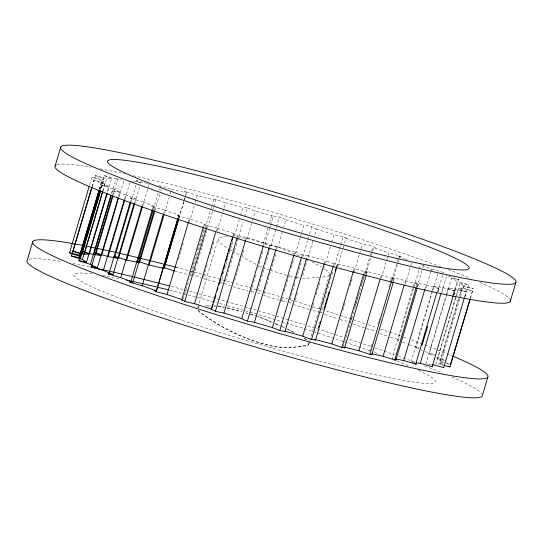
<?xml version="1.0" encoding="UTF-8"?>
<svg xmlns="http://www.w3.org/2000/svg" width="543" height="543" viewBox="0 0 543 543"><rect width="100%" height="100%" fill="white"/><g stroke="black" fill="none" stroke-linecap="round" stroke-linejoin="round"><path stroke-width="0.41" stroke-dasharray="2.71 2.04" d="M270.679 224.822L273.244 216.155C277.371 216.012 282.251 217.689 285.896 219.847L283.792 226.954M462.833 285.292L473.197 288.856L463.586 286.541M329.445 274.785C329.845 271.738 326.526 270.054 324.381 268.663M336.843 266.898C336.239 265.459 338.873 264.516 337.4 263.817M89.595 184.987L91.984 177.072L102.098 179.604M91.998 186.616L93.864 180.208L102.865 182.326M92.215 186.561L95.487 175.525L106.537 178.43M99.321 189.242L101.894 180.575L102.973 182.36L100.638 190.24M99.41 189.093L102.213 179.631L104.195 178.756L100.923 189.792M99.831 189.772L101.066 184.851L108.797 186.527M100.455 189.025L104.426 175.62L116.032 178.851M102.695 191.014L104.799 183.914L108.905 186.554L107.5 191.285M102.905 191.082L106.645 178.464L111.627 178.518L107.419 192.711M111.417 193.423L112.822 188.692L119.84 192.113L118.435 196.844M111.933 193.07L116.141 178.885L121.347 179.502M112.421 195.914L113.826 191.184L113.358 190.851L119.738 192.086M113.351 194.733L118.259 178.179M118.842 197.211L123.75 180.656M124.327 199.491L125.732 194.761L135.458 198.86L134.053 203.591M125.053 199.009L129.96 182.455M129.872 203.272L131.27 198.541L130.388 198.039L135.37 198.84M131.216 201.27L135.886 185.502M136.816 182.346L137.284 180.771L143.284 182.428M134.834 203.258L139.503 187.491M141.75 206.679L143.155 201.948L155.312 206.611L153.907 211.342M142.789 205.675L149.094 184.389M152.142 210.066L153.072 206.91L151.667 206.143L155.237 206.598M153.255 209.326L158.156 192.772M158.861 190.41L159.323 188.828M154.898 210.779L160.036 193.43M160.735 191.068L161.434 188.699M163.192 214.777L164.597 210.046L178.83 215.143L177.894 218.293M164.604 212.971L169.273 197.204M170.21 194.048L171.608 189.317L186.378 192.826L185.211 196.763M178.138 217.628L178.606 216.046L176.461 215.014L178.769 215.13M178.905 218.055L184.98 197.557M179.054 217.981L185.122 197.482M185.36 196.695L186.758 191.964L197.265 195.5M188.496 221.978L189.432 218.822L205.335 224.205L204.168 228.141M175.83 268.059L176.299 266.477M178.403 259.384L183.303 242.83M189.378 222.331L194.516 204.982M195.215 202.62L197.319 195.528L213.63 199.695L212.225 204.426M203.537 226.54L204.243 224.178L205.295 224.198M183.154 299.098L184.084 295.942M184.552 294.367L185.72 290.424M185.95 289.636L187.118 285.693M187.355 284.905L188.523 280.962M188.754 280.174L189.222 278.6M190.627 273.869L196.464 254.158M197.632 250.221L198.331 247.852M198.799 246.278L199.729 243.121M200.197 241.547L201.134 238.391M201.602 236.816L202.532 233.66M203.001 232.085L203.937 228.929M202.186 238.329L191.211 275.382L190.179 275.111M202.417 237.542L203.584 233.599M203.822 232.811L204.752 229.655M205.22 228.08L210.358 210.738M210.827 209.157L211.763 206.007M206.666 227.273L207.134 225.691L204.243 224.178M195.704 268.038L193.6 275.131L200.754 277.493M196.871 264.095L201.772 247.54M202.01 246.753L203.177 242.809M203.408 242.022L204.575 238.078M204.806 237.291L205.973 233.347M206.211 232.56L206.679 230.985M207.609 227.829L212.517 211.275M213.216 208.906L213.684 207.331M213.915 206.544L216.019 199.451L225.447 202.81M215.788 231.97L216.956 228.033L234.067 233.538L232.899 237.474M203.53 276.937L204.467 273.781M204.935 272.206L205.865 269.05M206.333 267.475L207.27 264.319M210.304 254.07L211.471 250.133M211.702 249.339L212.87 245.402M213.107 244.615L214.275 240.671M217.309 230.422L221.978 214.655M222.915 211.499L223.614 209.136M224.083 207.555L225.481 202.831L242.864 207.548L240.529 215.435M197.883 307.413L218.198 238.845M232.906 236.076L234.04 233.538M220.444 283.236L221.612 279.292M221.849 278.505L223.017 274.561M223.248 273.774L224.415 269.83M224.646 269.043L225.813 265.099M226.051 264.312L227.218 260.368M227.449 259.581L227.917 258.006M229.322 253.276L233.056 240.664M234.454 235.934L239.361 219.372M237.372 237.142L237.841 235.567L233.605 233.707M234.352 251.28L224.775 283.602L230.823 285.666M234.583 250.493L235.75 246.549M235.988 245.762L237.155 241.818M237.386 241.031L242.992 222.107M244.628 216.589L247.194 207.915L255.278 211.003L273.244 216.155M245.429 240.549L246.366 237.4L264.203 242.87L263.267 246.027M234.746 280.392L235.676 277.242M236.144 275.661L237.081 272.511M237.549 270.937L238.479 267.78M238.947 266.206L239.884 263.05M240.352 261.475L241.282 258.319M241.75 256.744L242.687 253.588M242.918 252.8L244.085 248.857M246.889 239.402L252.027 222.053M252.495 220.478L255.291 211.017M263.24 244.072L268.378 226.73M269.545 222.786L271.649 215.686M250.825 291.835L251.993 287.892M252.23 287.104L253.398 283.161M253.629 282.374L254.796 278.43M255.034 277.643L255.733 275.281M257.83 268.188L258.767 265.032M259.235 263.457L260.165 260.301M260.633 258.726L261.57 255.57M262.038 253.995L262.968 250.839M264.841 244.533L269.511 228.766M269.742 227.979L270.441 225.61M269.362 246.963L269.83 245.388L265.568 243.868L264.197 242.877M263.749 269.946L256.975 292.813L261.502 294.374M263.979 269.158L265.147 265.222M265.384 264.427L266.314 261.278M266.783 259.703L267.719 256.547M268.188 254.972L276.36 227.374M276.591 226.587L279.394 217.125M275.892 249.814L276.828 246.658L294.869 251.945L293.933 255.095M263.946 293.967L264.875 290.81M265.344 289.236L266.28 286.08M266.749 284.505L267.679 281.349M268.147 279.774L269.084 276.618M269.545 275.043L270.482 271.894M270.719 271.1L271.887 267.163M272.118 266.369L273.285 262.432M273.516 261.645L274.683 257.701M274.921 256.914L275.851 253.757M277.487 248.239L282.625 230.897M281.478 300.944L282.645 297.001M284.281 291.482L285.448 287.539M285.686 286.752L286.853 282.808M287.084 282.021L288.252 278.077M288.489 277.29L289.657 273.346M291.286 267.828L294.089 258.366M295.494 253.642L300.164 237.875M300.394 237.081L303.897 225.257C307.969 225.637 313.718 226.689 316.42 229.092L314.302 236.191M301.725 256.445L302.193 254.871C304.684 256.649 310.257 253.907 306.517 258.699M294.876 283.575L289.27 302.499L291.971 303.422M296.274 278.844L301.881 259.927M302.818 256.771L307.487 241.004M307.956 239.429L308.655 237.06M309.585 233.911L311.689 226.811M295.385 300.048L297.72 292.168M302.627 275.613L303.795 271.67M304.026 270.882L305.193 266.939M305.431 266.151L306.598 262.208M306.829 261.421L307.528 259.052M307.996 257.477L313.135 240.135M324.246 263.647L325.182 260.491L307.453 255.543M312.456 307.134L311.526 310.291L318.3 311.662M312.924 305.56L313.861 302.403M316.196 294.523L319.929 281.905M323.669 269.294L324.605 266.138M325.535 262.988L330.443 246.434M331.61 242.49L333.945 234.603L343.149 236.694L346.767 238.323L345.979 238.465M308.933 344.031L309.646 341.608M309.89 340.807L329.486 274.656M333.531 265.317L333.999 263.742L337.515 264.448M322.257 312.904L320.73 312.381L323.302 303.707M323.533 302.919L324.7 298.976M324.938 298.188L326.105 294.245M326.336 293.458L327.504 289.514M327.734 288.727L328.902 284.79M329.139 283.996L330.069 280.846M330.538 279.272L331.474 276.115M331.943 274.541L332.873 271.385M334.746 265.079L339.416 249.312M339.646 248.524L340.346 246.155M340.814 244.581L343.149 236.694M336.198 267.74L337.366 263.803L354.274 268.262L363.213 271.446L367.183 272.145L365.758 271.215M337.536 266.844L344.079 244.771M344.54 243.196L345.945 238.465L362.514 243.922L371.779 246.135L375.451 247.703L373.72 247.703M353.344 271.419L354.274 268.262M342.898 310.148L345.002 303.055M350.133 285.706L351.07 282.557M351.307 281.769L352.475 277.826M354.341 271.52L359.48 254.172M359.71 253.384L360.409 251.022M361.115 248.653L362.514 243.922M363.858 273.326L364.326 271.751M351.857 317.445L350.452 322.175L350.934 322.345M354.891 307.195L355.821 304.039M356.059 303.252L357.226 299.315M357.457 298.521L358.624 294.584M358.862 293.797L359.33 292.215M361.665 284.335L362.595 281.179M363.063 279.604L364 276.448M364.462 274.873L369.6 257.531M370.068 255.95L371.005 252.8M371.473 251.219L372.871 246.488M343.291 346.875L344.459 342.932M344.696 342.144L345.626 338.988M346.095 337.413L347.031 334.257M347.5 332.683L348.43 329.533M348.898 327.952L349.835 324.802M350.303 323.221L351.233 320.071M351.701 318.49L365.71 271.188L381.308 275.043L379.91 279.774M365.724 274.5L370.862 257.158M371.331 255.577L373.665 247.696L382.279 250.669L388.788 252.95L386.453 260.837M366.41 274.561L367.116 272.199M381.315 278.179L385.985 262.412M369.715 351.606L372.05 343.726M377.887 324.015L378.824 320.859M379.062 320.071L379.523 318.497M388.869 286.962L389.569 284.593M390.268 282.231L391.666 277.5L405.512 280.629L404.107 285.36M391.761 280.174L396.899 262.832M397.367 261.251L398.766 256.52L403.877 258.387M391.367 281.81L392.304 278.661L394.279 278.905L391.734 277.527M392.528 281.145L400.001 255.916L388.856 252.963M393.349 281.987L394.279 278.837M405.241 284.281L410.141 267.726M410.841 265.364L411.546 262.995M412.619 288.856L392.073 358.231L392.84 358.394M413.087 287.281L414.492 282.55L426.174 284.865L424.775 289.595M413.528 288.34L398.114 340.373L398.847 340.665M413.997 286.765L419.135 269.423M419.366 268.636L420.533 264.692L421.266 264.977M416.196 287.43L417.133 284.274L418.436 284.369L414.567 282.577M417.214 286.779L422.121 270.224M422.821 267.855L423.52 265.493M417.587 286.806L418.286 284.444M425.909 288.014L430.579 272.247M430.816 271.459L431.515 269.09L421.986 265.262M411.099 361.876L431.651 292.494M432.119 290.919L433.518 286.188L442.715 287.634L441.31 292.358M437.868 273.543L415.918 347.649L418.728 348.884M436.687 293.166L438.092 288.435L438.866 288.414L433.613 286.222M437.848 291.516L442.749 274.962M437.936 291.632L438.866 288.476M441.832 292.297L446.502 276.53M425.793 364.007L445.878 296.206M446.108 295.419L448.213 288.319L454.647 288.842L452.781 295.148M446.753 294.7L429.235 353.826L433.918 356.337M446.984 293.912L451.654 278.145L457.24 281.186L453.038 295.378M453.181 295.752L454.959 290.933L448.314 288.353M453.765 294.971L454.959 290.933M453.853 295.134L458.523 279.367L451.348 277.005M435.724 364.563L455.339 298.338M455.57 297.55L458.143 288.876L461.638 288.462L459.534 295.562M455.916 297.225L437.699 358.719L440.305 360.946L458.516 299.451M456.385 295.65L460.118 283.039L462.724 285.258L458.984 297.869M458.597 298.711L439.219 364.149L437.013 364.489M464.727 296.682L466.233 291.842L458.251 288.91M464.883 296.634L466.281 291.903M465.032 296.648L468.534 284.824L457.349 281.213M470.292 298.304L472.417 291.17L463.138 287.878M470.401 298.27L473.204 288.808M197.713 307.406L198.779 306.714M463.023 287.851L463.478 286.514L440.604 363.532L441.059 362.195M198.147 307.406L199.464 306.829M276.821 246.665L269.83 245.388M95.412 175.552L104.086 178.722M472.396 291.211L461.747 288.496M322.712 277.134L328.427 275.871A250.649 18.795 16.5 0 0 329.255 275.165M319.298 277.446L302.784 278.369M281.661 300.91L286.86 301.813M227.184 236.748C224.524 237.087 216.257 236.11 218.843 240.943A536.789 40.25 16.5 0 0 220.017 242.592L222.63 245.076L228.949 249.108M205.498 305.885L210.643 305.811M158.753 185.455L171.54 189.29M207.643 306.103L210.806 306.082M251.205 291.639L254.66 292.188M246.339 237.4L237.841 235.567M104.426 175.62L111.525 178.484M213.867 305.892L215.938 306.001M214.03 306.164L215.076 306.211M220.641 282.754L222.616 283.059M431.522 364.489L427.137 364.143M235.628 236.836L236.653 236.897M466.125 291.951L454.756 288.876M190.647 274.548L191.265 274.615M237.644 236.979L250.581 239.293L275.403 246.332A15.754 1.181 16.5 0 1 279.299 247.622L300.829 256.52M217.892 306.171L224.252 307.155M218.055 306.442L224.415 307.426M216.908 228.026L207.134 225.691M454.579 291.021L442.81 287.661M298.915 278.009L296.295 277.575M340.149 319.617L348.07 321.436M414.743 362.48L411.723 361.977M131.65 181.084L132.275 181.192M133.537 181.41L140.902 182.767M189.371 218.815L178.606 216.046M137.284 180.771L136.252 180.71L140.82 182.733M398.834 256.534L401.772 256.785L400.001 255.916M438.092 288.435L426.262 284.899M366.437 328.644L375.315 330.863M444.846 360.491L437.807 358.753M434.604 355.095L429.337 353.853M149.861 184.545L150.628 184.708M164.522 210.032L153.072 206.91M418.87 348.328L416.006 347.676M449.366 364.367L446.577 363.708M420.615 264.712L421.259 264.848M398.195 340.393L398.847 340.536M417.133 284.274L405.587 280.663M227.008 307.732L241.391 311.512M227.171 308.003L241.554 311.784M390.356 337.278L399.248 339.674M143.067 201.928L131.27 198.541M186.758 191.964L184.369 191.652L186.324 192.799M431.604 269.118L442.185 272.118M392.304 278.661L381.376 275.07M409.191 344.798L419.182 347.608M289.48 276.034L290.878 276.38A19.378 1.453 16.5 0 0 294.964 277.317M174.9 271.208L188.122 274.582M125.63 194.733L113.826 191.184M216.019 199.451L212.639 198.948L213.589 199.681M451.756 278.172L458.842 279.604L458.523 279.367M203.062 278.511L217.193 282.34M425.257 351.674L434.549 354.443M112.713 188.659L101.236 185.048M247.194 207.915C246.223 207.833 242.612 206.306 242.843 207.535M448.559 276.224L450.405 276.74M460.226 283.066L468.534 284.824M286.65 275.287L271.127 270.563M443.902 362.995L441.167 362.229M333.999 263.742L325.209 260.511M232.879 286.704L248.219 291.082M104.69 183.887L93.864 180.303M443.04 365.269L439.328 364.183M436.728 357.403L444.371 359.785M245.884 312.795L247.418 313.236M246.047 313.067L247.581 313.508M302.193 254.871L294.876 251.959M440.414 360.973L444.12 362.086M285.896 219.861L303.897 225.257M101.785 180.541L91.93 177.099M250.452 314.132L254.694 315.435A15.754 1.181 16.5 0 1 258.583 316.725L272.111 322.094M250.615 314.404L254.857 315.707M279.204 300.252L263.335 295.344M440.719 363.566L443.427 364.407M316.406 229.098L333.945 234.603M320.18 312.205L320.73 312.381M309.334 309.591L293.987 304.779L293.817 304.263M144.166 182.706L145.049 182.991M324.571 314.492L338.051 318.924M445.946 362.663L449.495 363.885M145.918 183.283L146.753 183.561M426.689 364.305L427.49 364.577M353.181 324.042L364.529 327.986M147.553 183.839L148.307 184.104M411.906 362.161L412.612 362.419M379.774 333.456L387.207 336.205M404.711 258.699L408.003 259.921M442.688 272.301L443.93 272.824M269.627 270.02L264.957 268.208M392.148 358.265L392.765 358.495M402.411 342.07L407.155 343.977M261.923 266.959L259.167 265.771M160.253 186.446L160.742 186.656M272.274 322.366L258.746 316.997A15.754 1.181 16.5 0 0 257.47 316.562M275.389 323.526L280.113 325.624M275.552 323.798L280.276 325.895M420.859 349.835L422.875 350.758M280.88 326.167L284.505 327.836M282.53 326.723L284.342 327.565M446.265 275.525L446.733 275.742M286.29 328.678L293.912 332.52M255.882 264.251L242.3 256.778M287.865 329.248L294.252 332.513M311.899 261.807L321.422 266.946M191.17 275.362L190.634 275.063M238.995 254.905L234.379 252.271M230.483 250.011L232.112 250.961M303.836 338.045L306.659 339.932M304.501 338.282L306.999 340.074M308.729 342.721L308.729 343.889A250.649 18.795 16.5 0 1 307.711 344.981C296.878 347.215 285.265 348.436 274.249 346.42A19.378 1.453 16.5 0 1 270.163 345.491C244.486 339.551 220.322 327.286 199.301 311.702A536.789 40.25 16.5 0 1 198.134 310.046M308.96 343.38L308.899 344.16A250.649 18.795 16.5 0 1 307.874 345.253C297.041 347.486 285.428 348.708 274.412 346.692A19.378 1.453 16.5 0 1 270.326 345.762C244.662 339.803 220.458 327.599 199.464 311.974A536.789 40.25 16.5 0 1 198.297 310.318M418.429 370.217A188.543 14.138 16.5 0 1 252.088 342.239A188.543 14.138 16.5 0 1 93.22 274.093M102.376 275.477A188.543 14.138 16.5 0 1 121.591 279.102M169.857 290.274A188.543 14.138 16.5 0 1 216.426 302.594M219.562 303.462A188.543 14.138 16.5 0 1 225.08 305.003M227.456 305.675A188.543 14.138 16.5 0 1 242.816 310.06M245.246 310.766A188.543 14.138 16.5 0 1 370 350.859M374.487 352.488A188.543 14.138 16.5 0 1 379.353 354.287M396.872 361.014A188.543 14.138 16.5 0 1 409.931 366.41M29.044 259.316A237.474 17.804 16.5 0 1 62.255 261.678M72.911 263.565A237.474 17.804 16.5 0 1 89.337 266.817M171.337 286.446A237.474 17.804 16.5 0 1 304.677 324.87M307.847 325.861A237.474 17.804 16.5 0 1 343.522 337.325M349.712 339.368A237.474 17.804 16.5 0 1 370.258 346.291M375.064 347.941A237.474 17.804 16.5 0 1 394.7 354.844M398.705 356.283A237.474 17.804 16.5 0 1 414.533 362.1M424.592 365.921A237.474 17.804 16.5 0 1 443.183 373.333M451.878 377.025A237.474 17.804 16.5 0 1 481.885 393.865M57.069 164.705A237.474 17.804 16.5 0 1 91.068 167.21M100.15 168.812A237.474 17.804 16.5 0 1 125.277 173.896M133.334 175.667A237.474 17.804 16.5 0 1 440.95 266.891M448.056 269.572A237.474 17.804 16.5 0 1 470.435 278.416M479.897 282.421A237.474 17.804 16.5 0 1 509.911 299.261M176.142 267.319A237.474 17.804 16.5 0 1 310.284 305.947M312.646 306.686A237.474 17.804 16.5 0 1 364.93 323.662M368.093 324.728A237.474 17.804 16.5 0 1 375.858 327.368M380.67 329.024A237.474 17.804 16.5 0 1 400.306 335.92M403.517 337.074A237.474 17.804 16.5 0 1 408.248 338.784M411.336 339.918A237.474 17.804 16.5 0 1 451.796 355.672"/><path stroke-width="0.81" d="M336.619 267.713L315.537 340.04L309.795 338.907L302.79 336.192M470.17 299.057L450.507 364.557M32.756 241.554L27.15 260.477A237.474 17.804 16.5 0 0 244.859 343.916A237.474 17.804 16.5 0 0 482.225 396.051L487.824 377.127M55.176 165.873L60.775 146.949M79.366 256.221L69.511 252.787L89.127 186.561M82.271 259.568L71.445 255.991L91.767 187.403M81.667 254.402L72.993 251.233L91.984 187.349M99.091 190.03L79.475 256.255L80.554 258.04L100.17 191.815M98.941 190.674L79.794 255.319L81.776 254.436L100.686 190.579M90.294 264.346L78.816 260.728L99.6 190.566M89.106 254.165L81.749 251.321L99.987 190.6M102.464 191.801L82.38 259.602L86.486 262.242L106.801 193.654M102.905 191.082L84.226 254.151L89.208 254.199L107.188 193.498M110.948 194.998L90.403 264.373L97.421 267.794L118.204 197.632M111.234 195.439L93.722 254.565L101.561 255.549L118.374 198.786M103.211 270.421L91.407 266.864L112.421 195.914M101.466 255.515L95.493 253.092L96.07 253.072L112.89 196.308M124.096 200.279L103.313 270.441L113.039 274.548L134.053 203.591M124.822 199.797L108.009 256.561L118.483 258.448L134.596 204.053M120.648 277.609L108.851 274.222L129.872 203.272M118.401 258.414L113.84 256.391L114.865 256.452L130.978 202.057M141.75 206.679L120.736 277.629L132.892 282.292L153.907 211.342M142.558 206.462L126.675 260.077L139.483 262.805L154.898 210.779M142.103 285.713L130.653 282.591L152.142 210.066M139.415 262.778L136.232 261.169L137.841 261.359L153.024 210.114M163.192 214.777L142.178 285.727L156.411 290.824L177.894 218.293M178.674 218.843L163.966 268.507L149.189 265.004L164.135 214.546M181.905 299.546L167.013 294.51L156.187 291.734L177.907 218.415M163.905 268.486L161.95 267.332L164.339 267.645L178.817 218.768M167.013 294.51L188.496 221.978M194.489 303.707L186.466 301.922L181.647 299.967L203.306 227.334M184.715 301.379L206.435 228.06M215.551 232.764L194.537 303.713L211.648 309.218M223.92 313.08L216.576 311.601L211.186 309.395L232.675 236.863M211.885 308.431L213.053 304.487M213.521 302.913L214.22 300.544M214.451 299.756L215.856 295.025M217.254 290.301L217.953 287.933M218.89 284.776L219.589 282.414M220.058 280.84L220.757 278.471M221.693 275.321L222.861 271.378M223.329 269.803L224.028 267.434M224.259 266.647L224.965 264.285M225.895 261.129L226.594 258.767M227.062 257.185L228.23 253.242M228.698 251.667L229.397 249.305M230.334 246.149L231.033 243.787M231.97 240.63L232.669 238.268M215.422 311.254L237.135 237.936M245.429 240.549L223.947 313.08L234.013 316.189L241.784 318.558L263.267 246.027M254.402 322.352L247.411 321.069L269.131 247.751M275.892 249.814L254.409 322.345L272.45 327.626L279.204 330.388L284.98 331.522L290.641 312.306M272.45 327.626L293.933 255.095M279.774 330.551L301.494 257.233M290.872 311.519L306.517 258.699M324.246 263.647L302.763 336.171L285.034 331.23M311.58 339.423L333.293 266.104M318.456 327.66L319.155 325.291M319.623 323.716L320.322 321.354M324.056 308.736L324.762 306.374M324.992 305.587L325.929 302.431M326.16 301.643L327.327 297.7M327.796 296.125L328.963 292.182M335.269 270.896L335.968 268.534M353.344 271.419L331.854 343.95L314.954 339.484M331.902 343.97L341.907 347.432L363.627 274.113M341.907 347.432L344.696 347.88L366.179 275.349M379.91 279.774L358.896 350.724L344.289 347.126M358.957 350.751L369.885 354.341L391.367 281.81M369.885 354.341L371.867 354.586L393.349 281.987M404.107 285.36L383.093 356.317L371.921 353.805M383.168 356.344L394.713 359.961L416.196 287.43M394.713 359.961L395.867 360.124L417.119 288.381M424.775 289.595L403.754 360.552L395.867 359.011M403.843 360.586L415.673 364.115L436.687 293.166M422.054 345.239L427.66 326.316M441.079 293.152L420.296 363.315L416.474 362.751M420.391 363.348L432.16 366.701L453.181 295.752M432.337 364.557L443.706 367.638L464.489 297.469M443.977 365.534L449.977 366.892L470.062 299.091M510.244 301.446L515.85 282.523A237.474 17.804 16.5 0 0 183.059 167.285A237.474 17.804 16.5 0 0 166.036 194.401A237.474 17.804 16.5 0 0 515.85 282.523M449.977 366.892L449.529 366.566M241.778 318.565L243.149 319.555L247.411 321.069M344.696 347.88L344.52 347.527M69.511 252.787L79.685 255.285M395.867 360.124L395.589 359.724M181.824 299.858L182.251 299.838M443.706 367.638L443.434 367.306M73.067 251.212L84.117 254.117M432.16 366.701L432.567 366.681L431.875 366.247M82.007 251.307L93.613 254.531M156.35 290.81L154.09 290.641L156.187 291.734M415.673 364.115L416.454 364.163L416.162 363.891M96.07 253.072L107.914 256.527M132.818 282.279L129.248 281.824L130.653 282.591M114.865 256.452L126.594 260.043M112.951 274.527L108.043 273.679L108.851 274.222M137.841 261.359L149.121 264.977M97.319 267.774L90.946 266.532L91.407 266.864M164.339 267.645L174.371 270.984M86.378 262.215L78.816 260.728M80.445 258.013L71.445 255.991M448.735 366.233L449.183 366.416M450.296 364.21L450.785 364.496M371.378 354.158L371.86 354.518M315.198 339.64L315.544 339.966M126.438 280.113A188.543 14.138 16.5 0 1 168.262 289.874M90.885 267.142A237.474 17.804 16.5 0 1 169.742 286.025M510.21 299.763A237.474 17.804 16.5 0 1 276.061 250.262A237.474 17.804 16.5 0 1 56.221 165.031M452.529 355.984A237.474 17.804 16.5 0 1 370.414 358.013A237.474 17.804 16.5 0 1 54.572 256.744A237.474 17.804 16.5 0 1 175.341 267.108M193.437 199.356A188.543 14.138 16.5 0 0 469.064 268.378A188.543 14.138 16.5 0 0 202.444 176.482A188.543 14.138 16.5 0 0 193.437 199.356"/></g></svg>
